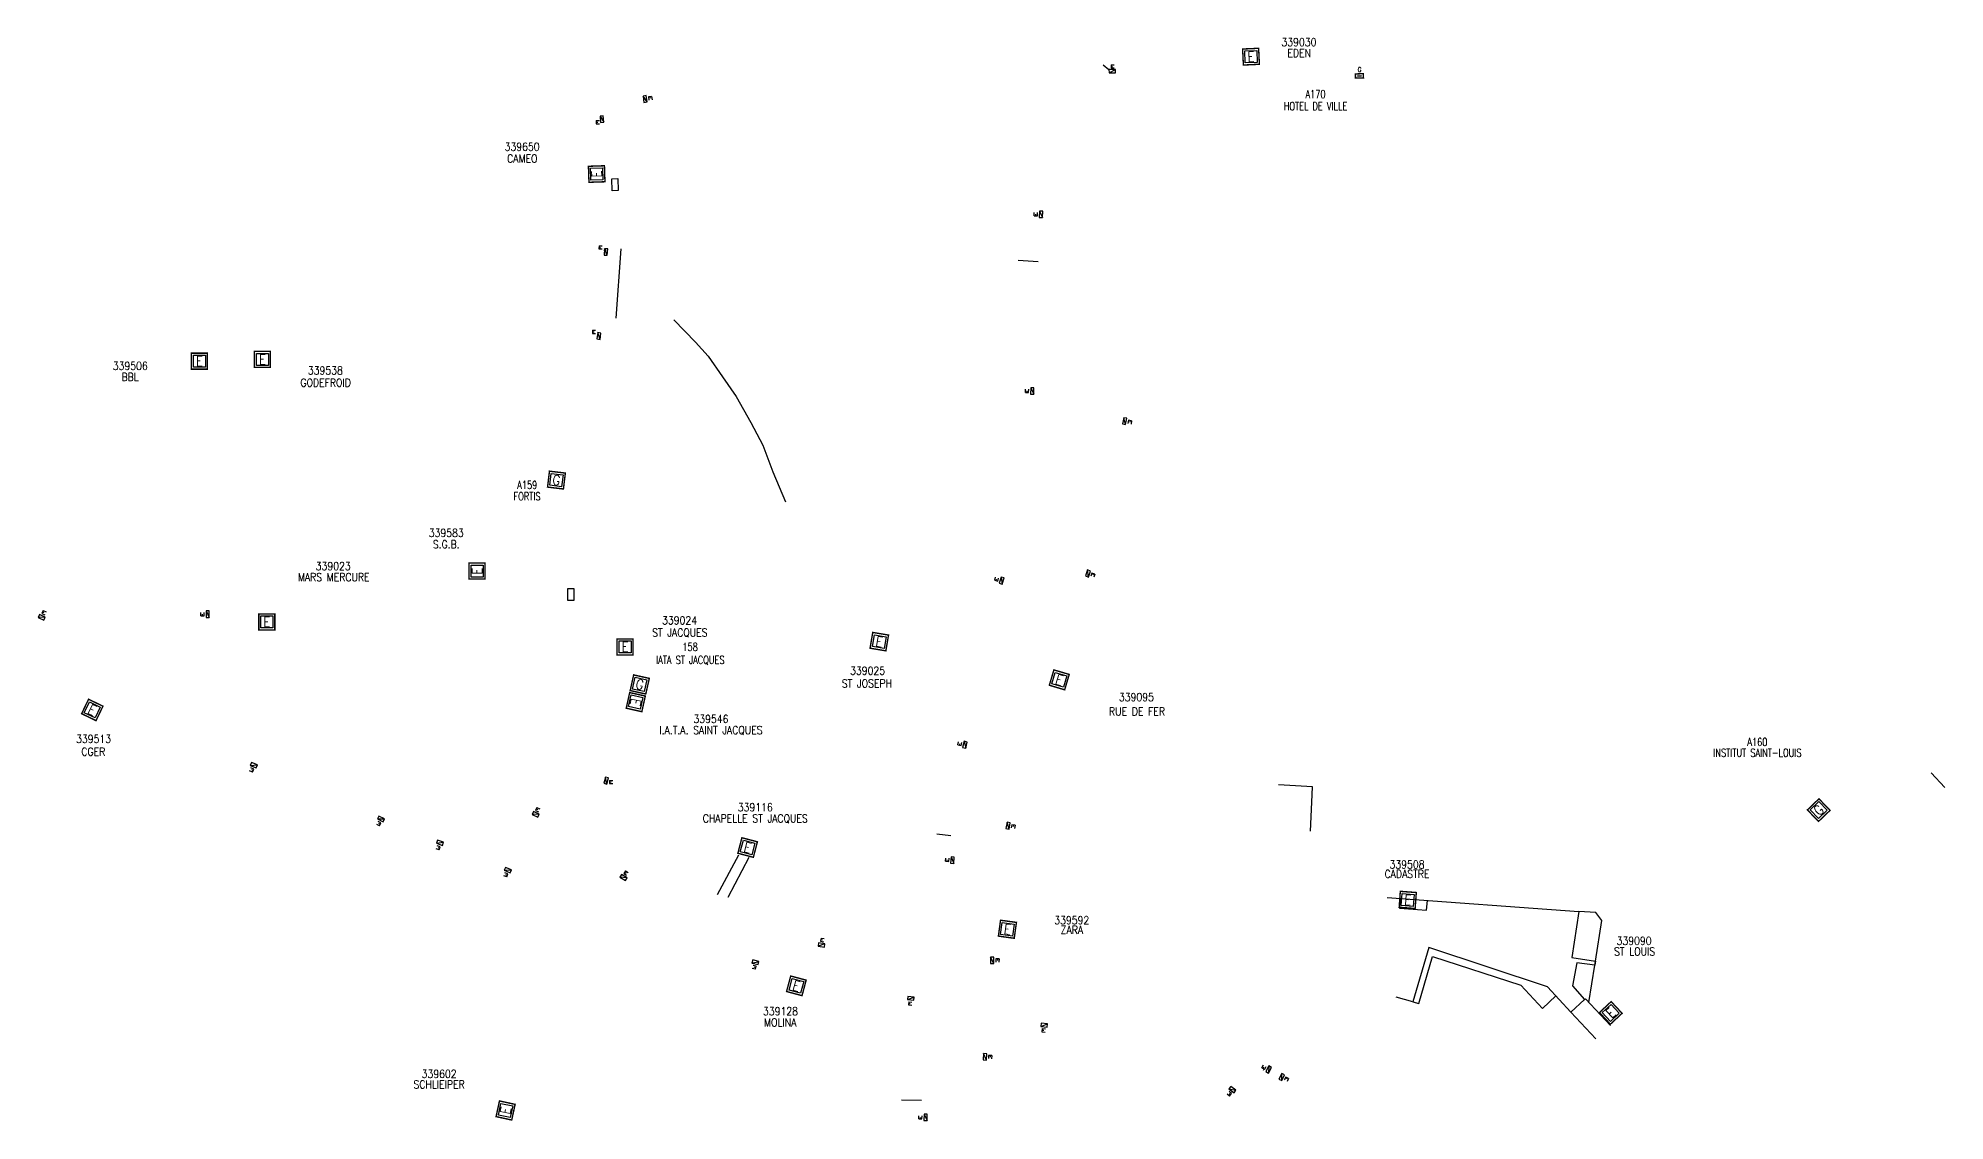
# Model space of a CAD drawing. Header units: millimetres. Extents: x 185003 to 185998, y 128001 to 129000.
# Drawn here: x 185004.3 to 185480.8, y 128319.8 to 128590.2 of the extents above; entities that cross this region are included whole.
import ezdxf
from ezdxf.enums import TextEntityAlignment as Align

# ---------------------------------------------------------------- set-up
doc = ezdxf.new("R2010")
doc.units = ezdxf.units.MM
doc.layers.get('0').update_dxf_attribs({"linetype": 'CONTINUOUS'})
for name, color, linetype in [('G_210', 7, 'CONTINUOUS'), ('M_200', 7, 'CONTINUOUS'), ('O_200', 7, 'CONTINUOUS'), ('W0008', 7, 'CONTINUOUS'), ('W0100', 7, 'CONTINUOUS'), ('W0430', 7, 'CONTINUOUS'), ('W1102', 7, 'CONTINUOUS')]:
    doc.layers.add(name, color=color, linetype=linetype)
doc.styles.add('M_ROMANS', font='ROMANS.shx', dxfattribs={"width": 0.75})
doc.styles.get("Standard").update_dxf_attribs({"font": 'romans.shx', "width": 0.85})

# ---------------------------------------------------------------- blocks, each defined once
blk = doc.blocks.new('*U10')
at = {"layer": 'M_200', "color": 0, "linetype": 'Continuous', "const_width": 0.35, "flags": 128}
blk.add_lwpolyline([(3.81, 4.18), (4, 0.19), (0, 0), (-0.19, 4)], close=True, dxfattribs=at)
at = {"layer": 'M_200', "color": 0, "linetype": 'Continuous'}
blk.add_lwpolyline([(0.33, 3.52), (3.33, 3.66), (3.47, 0.66), (0.48, 0.52)], close=True, dxfattribs=at)
at = {"layer": 'M_200', "insert": (1.9, 2.09), "char_height": 2.5, "width": 4, "attachment_point": 5, "rotation": 2.6934}
blk.add_mtext('E', dxfattribs=at)
at = {"layer": 'M_200', "color": 0, "linetype": 'Continuous', "width": 0.85}
for tag, p in [('NUM', (2, 17.06)), ('NOM', (2, 10.65))]:
    blk.add_attdef(tag, text='', height=4, dxfattribs=at).set_placement(p, align=Align.MIDDLE)
at = {"layer": 'M_200', "color": 0, "linetype": 'Continuous', "style": 'M_ROMANS', "width": 0.75, "flags": 3}
for tag, p in [('DEF_LEG', (1.87, -2.99)), ('DEF_COUP', (1.87, -5.49)), ('DEF_TYPE', (1.87, -7.99))]:
    blk.add_attdef(tag, text='', height=1.2, dxfattribs=at).set_placement(p, align=Align.MIDDLE)
blk = doc.blocks.new('M_200_59')
at = {"layer": 'M_200', "color": 0, "linetype": 'Continuous', "const_width": 0.35, "flags": 128}
blk.add_lwpolyline([(4, 4), (4, 0), (0, 0), (0, 4)], close=True, dxfattribs=at)
at = {"layer": 'M_200', "color": 0, "linetype": 'Continuous'}
blk.add_lwpolyline([(0.5, 3.5), (3.5, 3.5), (3.5, 0.5), (0.5, 0.5)], close=True, dxfattribs=at)
at = {"layer": 'M_200', "insert": (2, 2), "char_height": 2.5, "width": 4, "attachment_point": 5}
blk.add_mtext('E', dxfattribs=at)
at = {"layer": 'M_200', "color": 0, "linetype": 'Continuous', "width": 0.85}
for tag, p in [('NUM', (2, 17.06)), ('NOM', (2, 10.65))]:
    blk.add_attdef(tag, text='', height=4, dxfattribs=at).set_placement(p, align=Align.MIDDLE)
at = {"layer": 'M_200', "color": 0, "linetype": 'Continuous', "style": 'M_ROMANS', "width": 0.75, "flags": 3}
for tag, p in [('DEF_LEG', (1.87, -2.99)), ('DEF_COUP', (1.87, -5.49)), ('DEF_TYPE', (1.87, -7.99))]:
    blk.add_attdef(tag, text='', height=1.2, dxfattribs=at).set_placement(p, align=Align.MIDDLE)
blk = doc.blocks.new('*U17')
at = {"layer": 'M_200', "color": 0, "linetype": 'Continuous', "const_width": 0.35, "flags": 128}
blk.add_lwpolyline([(4.28, 3.69), (3.99, -0.29), (0, 0), (0.29, 3.99)], close=True, dxfattribs=at)
at = {"layer": 'M_200', "color": 0, "linetype": 'Continuous'}
blk.add_lwpolyline([(0.76, 3.45), (3.75, 3.23), (3.53, 0.24), (0.54, 0.46)], close=True, dxfattribs=at)
at = {"layer": 'M_200', "insert": (2.14, 1.85), "char_height": 2.5, "width": 4, "attachment_point": 5, "rotation": 355.7783}
blk.add_mtext('E', dxfattribs=at)
at = {"layer": 'M_200', "color": 0, "linetype": 'Continuous', "width": 0.85}
for tag, p in [('NUM', (2, 17.06)), ('NOM', (2, 10.65))]:
    blk.add_attdef(tag, text='', height=4, dxfattribs=at).set_placement(p, align=Align.MIDDLE)
at = {"layer": 'M_200', "color": 0, "linetype": 'Continuous', "style": 'M_ROMANS', "width": 0.75, "flags": 3}
for tag, p in [('DEF_LEG', (1.87, -2.99)), ('DEF_COUP', (1.87, -5.49)), ('DEF_TYPE', (1.87, -7.99))]:
    blk.add_attdef(tag, text='', height=1.2, dxfattribs=at).set_placement(p, align=Align.MIDDLE)
blk = doc.blocks.new('*U18')
at = {"layer": 'M_200', "color": 0, "linetype": 'Continuous', "const_width": 0.35, "flags": 128}
blk.add_lwpolyline([(0.19, 5.65), (2.92, 2.73), (0, 0), (-2.73, 2.92)], close=True, dxfattribs=at)
at = {"layer": 'M_200', "color": 0, "linetype": 'Continuous'}
blk.add_lwpolyline([(-2.03, 2.9), (0.16, 4.95), (2.21, 2.76), (0.02, 0.71)], close=True, dxfattribs=at)
at = {"layer": 'M_200', "insert": (0.09, 2.83), "char_height": 2.5, "width": 4, "attachment_point": 5, "rotation": 43.1032}
blk.add_mtext('E', dxfattribs=at)
at = {"layer": 'M_200', "color": 0, "linetype": 'Continuous', "width": 0.85}
for tag, p in [('NUM', (2, 17.06)), ('NOM', (2, 10.65))]:
    blk.add_attdef(tag, text='', height=4, dxfattribs=at).set_placement(p, align=Align.MIDDLE)
at = {"layer": 'M_200', "color": 0, "linetype": 'Continuous', "style": 'M_ROMANS', "width": 0.75, "flags": 3}
for tag, p in [('DEF_LEG', (1.87, -2.99)), ('DEF_COUP', (1.87, -5.49)), ('DEF_TYPE', (1.87, -7.99))]:
    blk.add_attdef(tag, text='', height=1.2, dxfattribs=at).set_placement(p, align=Align.MIDDLE)
blk = doc.blocks.new('*U32')
at = {"layer": 'G_210', "color": 0, "linetype": 'Continuous', "const_width": 0.35, "flags": 128}
blk.add_lwpolyline([(4.45, 3.5), (3.97, -0.48), (0, 0), (0.48, 3.97)], close=True, dxfattribs=at)
at = {"layer": 'G_210', "color": 0, "linetype": 'Continuous'}
blk.add_lwpolyline([(0.91, 3.42), (3.89, 3.06), (3.53, 0.08), (0.56, 0.44)], close=True, dxfattribs=at)
at = {"layer": 'G_210', "insert": (2.22, 1.75), "char_height": 2.5, "width": 4, "attachment_point": 5, "rotation": 353.1737}
blk.add_mtext('G', dxfattribs=at)
at = {"layer": 'G_210', "color": 0, "linetype": 'Continuous', "width": 0.75}
for tag, height, p in [('NUM', 4, (2, 16)), ('NOM', 4, (2, 11)), ('BCL', 3, (2, 7))]:
    blk.add_attdef(tag, text='', height=height, dxfattribs=at).set_placement(p, align=Align.MIDDLE)
at = {"layer": 'G_210', "color": 0, "linetype": 'Continuous', "width": 0.75, "flags": 3}
for tag, p in [('DEF_LEG', (2.14, -3.11)), ('DEF_COUP', (2.14, -5.61)), ('DEF_TYPE', (2.14, -8.11))]:
    blk.add_attdef(tag, text='', height=1.2, dxfattribs=at).set_placement(p, align=Align.MIDDLE)
blk = doc.blocks.new('*U11')
at = {"layer": 'M_200', "color": 0, "linetype": 'Continuous', "const_width": 0.35, "flags": 128}
blk.add_lwpolyline([(5.34, 1.87), (3.6, -1.74), (0, 0), (1.74, 3.6)], close=True, dxfattribs=at)
at = {"layer": 'M_200', "color": 0, "linetype": 'Continuous'}
blk.add_lwpolyline([(1.97, 2.94), (4.67, 1.64), (3.37, -1.07), (0.67, 0.23)], close=True, dxfattribs=at)
at = {"layer": 'M_200', "insert": (2.67, 0.93), "char_height": 2.5, "width": 4, "attachment_point": 5, "rotation": 334.2915}
blk.add_mtext('E', dxfattribs=at)
at = {"layer": 'M_200', "color": 0, "linetype": 'Continuous', "width": 0.85}
for tag, p in [('NUM', (2, 17.06)), ('NOM', (2, 10.65))]:
    blk.add_attdef(tag, text='', height=4, dxfattribs=at).set_placement(p, align=Align.MIDDLE)
at = {"layer": 'M_200', "color": 0, "linetype": 'Continuous', "style": 'M_ROMANS', "width": 0.75, "flags": 3}
for tag, p in [('DEF_LEG', (1.87, -2.99)), ('DEF_COUP', (1.87, -5.49)), ('DEF_TYPE', (1.87, -7.99))]:
    blk.add_attdef(tag, text='', height=1.2, dxfattribs=at).set_placement(p, align=Align.MIDDLE)
blk = doc.blocks.new('*U12')
at = {"layer": 'M_200', "color": 0, "linetype": 'Continuous', "const_width": 0.35, "flags": 128}
blk.add_lwpolyline([(4.61, 3.28), (3.94, -0.66), (0, 0), (0.66, 3.94)], close=True, dxfattribs=at)
at = {"layer": 'M_200', "color": 0, "linetype": 'Continuous'}
blk.add_lwpolyline([(1.07, 3.37), (4.03, 2.87), (3.53, -0.09), (0.58, 0.41)], close=True, dxfattribs=at)
at = {"layer": 'M_200', "insert": (2.3, 1.64), "char_height": 2.5, "width": 4, "attachment_point": 5, "rotation": 350.4722}
blk.add_mtext('E', dxfattribs=at)
at = {"layer": 'M_200', "color": 0, "linetype": 'Continuous', "width": 0.85}
for tag, p in [('NUM', (2, 17.06)), ('NOM', (2, 10.65))]:
    blk.add_attdef(tag, text='', height=4, dxfattribs=at).set_placement(p, align=Align.MIDDLE)
at = {"layer": 'M_200', "color": 0, "linetype": 'Continuous', "style": 'M_ROMANS', "width": 0.75, "flags": 3}
for tag, p in [('DEF_LEG', (1.87, -2.99)), ('DEF_COUP', (1.87, -5.49)), ('DEF_TYPE', (1.87, -7.99))]:
    blk.add_attdef(tag, text='', height=1.2, dxfattribs=at).set_placement(p, align=Align.MIDDLE)
blk = doc.blocks.new('*U13')
at = {"layer": 'M_200', "color": 0, "linetype": 'Continuous', "const_width": 0.35, "flags": 128}
blk.add_lwpolyline([(4.88, 2.86), (3.87, -1.01), (0, 0), (1.01, 3.87)], close=True, dxfattribs=at)
at = {"layer": 'M_200', "color": 0, "linetype": 'Continuous'}
blk.add_lwpolyline([(1.37, 3.26), (4.27, 2.5), (3.51, -0.4), (0.61, 0.36)], close=True, dxfattribs=at)
at = {"layer": 'M_200', "insert": (2.44, 1.43), "char_height": 2.5, "width": 4, "attachment_point": 5, "rotation": 345.317}
blk.add_mtext('E', dxfattribs=at)
at = {"layer": 'M_200', "color": 0, "linetype": 'Continuous', "width": 0.85}
for tag, p in [('NUM', (2, 17.06)), ('NOM', (2, 10.65))]:
    blk.add_attdef(tag, text='', height=4, dxfattribs=at).set_placement(p, align=Align.MIDDLE)
at = {"layer": 'M_200', "color": 0, "linetype": 'Continuous', "style": 'M_ROMANS', "width": 0.75, "flags": 3}
for tag, p in [('DEF_LEG', (1.87, -2.99)), ('DEF_COUP', (1.87, -5.49)), ('DEF_TYPE', (1.87, -7.99))]:
    blk.add_attdef(tag, text='', height=1.2, dxfattribs=at).set_placement(p, align=Align.MIDDLE)
blk = doc.blocks.new('*U14')
at = {"layer": 'M_200', "color": 0, "linetype": 'Continuous', "const_width": 0.35, "flags": 128}
blk.add_lwpolyline([(4.97, 2.7), (3.83, -1.14), (0, 0), (1.14, 3.83)], close=True, dxfattribs=at)
at = {"layer": 'M_200', "color": 0, "linetype": 'Continuous'}
blk.add_lwpolyline([(1.47, 3.21), (4.35, 2.36), (3.5, -0.52), (0.62, 0.34)], close=True, dxfattribs=at)
at = {"layer": 'M_200', "insert": (2.49, 1.35), "char_height": 2.5, "width": 4, "attachment_point": 5, "rotation": 343.4806}
blk.add_mtext('E', dxfattribs=at)
at = {"layer": 'M_200', "color": 0, "linetype": 'Continuous', "width": 0.85}
for tag, p in [('NUM', (2, 17.06)), ('NOM', (2, 10.65))]:
    blk.add_attdef(tag, text='', height=4, dxfattribs=at).set_placement(p, align=Align.MIDDLE)
at = {"layer": 'M_200', "color": 0, "linetype": 'Continuous', "style": 'M_ROMANS', "width": 0.75, "flags": 3}
for tag, p in [('DEF_LEG', (1.87, -2.99)), ('DEF_COUP', (1.87, -5.49)), ('DEF_TYPE', (1.87, -7.99))]:
    blk.add_attdef(tag, text='', height=1.2, dxfattribs=at).set_placement(p, align=Align.MIDDLE)
blk = doc.blocks.new('T430')
at = {"flags": 128}
for points in [[(0.8, 0.8), (-0.8, 0.8)], [(-0.8, 0.8), (-0.8, 0)], [(0.8, 0.8), (-0.8, 0)], [(-0.8, 0), (0.8, 0)], [(-0.4, 2.1), (0.4, 2.1)], [(-0.4, 2.1), (-0.4, 1.3)], [(-0.4, 1.7), (0, 1.7)], [(-0.4, 1.3), (0.4, 1.3)], [(0.8, 0), (0.8, 0.8)]]:
    blk.add_lwpolyline(points, dxfattribs=at)
blk = doc.blocks.new('*U67')
at = {"flags": 128}
for points in [[(0.8, 0.8), (-0.8, 0.8)], [(-0.8, 0.8), (-0.8, 0)], [(0.8, 0.8), (-0.8, 0)], [(-0.8, 0), (0.8, 0)], [(0.8, 0), (0.8, 0.8)], [(0.26, -1.22), (-0.54, -1.21)], [(0.28, -0.42), (-0.52, -0.41)], [(0.27, -0.82), (-0.13, -0.81)], [(0.26, -1.22), (0.28, -0.42)]]:
    blk.add_lwpolyline(points, dxfattribs=at)
blk = doc.blocks.new('*U16')
at = {"layer": 'M_200', "color": 0, "linetype": 'Continuous', "const_width": 0.35, "flags": 128}
blk.add_lwpolyline([(4.51, 3.42), (3.96, -0.54), (0, 0), (0.54, 3.96)], close=True, dxfattribs=at)
at = {"layer": 'M_200', "color": 0, "linetype": 'Continuous'}
blk.add_lwpolyline([(0.97, 3.4), (3.94, 2.99), (3.54, 0.02), (0.56, 0.43)], close=True, dxfattribs=at)
at = {"layer": 'M_200', "insert": (2.25, 1.71), "char_height": 2.5, "width": 4, "attachment_point": 5, "rotation": 352.203}
blk.add_mtext('E', dxfattribs=at)
at = {"layer": 'M_200', "color": 0, "linetype": 'Continuous', "width": 0.85}
for tag, p in [('NUM', (2, 17.06)), ('NOM', (2, 10.65))]:
    blk.add_attdef(tag, text='', height=4, dxfattribs=at).set_placement(p, align=Align.MIDDLE)
at = {"layer": 'M_200', "color": 0, "linetype": 'Continuous', "style": 'M_ROMANS', "width": 0.75, "flags": 3}
for tag, p in [('DEF_LEG', (1.87, -2.99)), ('DEF_COUP', (1.87, -5.49)), ('DEF_TYPE', (1.87, -7.99))]:
    blk.add_attdef(tag, text='', height=1.2, dxfattribs=at).set_placement(p, align=Align.MIDDLE)
blk = doc.blocks.new('*U15')
at = {"layer": 'M_200', "color": 0, "linetype": 'Continuous', "const_width": 0.35, "flags": 128}
blk.add_lwpolyline([(4.89, 2.84), (3.87, -1.03), (0, 0), (1.03, 3.87)], close=True, dxfattribs=at)
at = {"layer": 'M_200', "color": 0, "linetype": 'Continuous'}
blk.add_lwpolyline([(1.38, 3.25), (4.28, 2.48), (3.51, -0.41), (0.61, 0.35)], close=True, dxfattribs=at)
at = {"layer": 'M_200', "insert": (2.45, 1.42), "char_height": 2.5, "width": 4, "attachment_point": 5, "rotation": 345.1301}
blk.add_mtext('E', dxfattribs=at)
at = {"layer": 'M_200', "color": 0, "linetype": 'Continuous', "width": 0.85}
for tag, p in [('NUM', (2, 17.06)), ('NOM', (2, 10.65))]:
    blk.add_attdef(tag, text='', height=4, dxfattribs=at).set_placement(p, align=Align.MIDDLE)
at = {"layer": 'M_200', "color": 0, "linetype": 'Continuous', "style": 'M_ROMANS', "width": 0.75, "flags": 3}
for tag, p in [('DEF_LEG', (1.87, -2.99)), ('DEF_COUP', (1.87, -5.49)), ('DEF_TYPE', (1.87, -7.99))]:
    blk.add_attdef(tag, text='', height=1.2, dxfattribs=at).set_placement(p, align=Align.MIDDLE)
blk = doc.blocks.new('*U33')
at = {"layer": 'G_210', "color": 0, "linetype": 'Continuous', "const_width": 0.35, "flags": 128}
blk.add_lwpolyline([(4.78, 3.03), (3.9, -0.87), (0, 0), (0.87, 3.9)], close=True, dxfattribs=at)
at = {"layer": 'G_210', "color": 0, "linetype": 'Continuous'}
blk.add_lwpolyline([(1.25, 3.31), (4.18, 2.65), (3.52, -0.28), (0.6, 0.38)], close=True, dxfattribs=at)
at = {"layer": 'G_210', "insert": (2.39, 1.52), "char_height": 2.5, "width": 4, "attachment_point": 5, "rotation": 347.4038}
blk.add_mtext('G', dxfattribs=at)
at = {"layer": 'G_210', "color": 0, "linetype": 'Continuous', "width": 0.75}
for tag, height, p in [('NUM', 4, (2, 16)), ('NOM', 4, (2, 11)), ('BCL', 3, (2, 7))]:
    blk.add_attdef(tag, text='', height=height, dxfattribs=at).set_placement(p, align=Align.MIDDLE)
at = {"layer": 'G_210', "color": 0, "linetype": 'Continuous', "width": 0.75, "flags": 3}
for tag, p in [('DEF_LEG', (2.14, -3.11)), ('DEF_COUP', (2.14, -5.61)), ('DEF_TYPE', (2.14, -8.11))]:
    blk.add_attdef(tag, text='', height=1.2, dxfattribs=at).set_placement(p, align=Align.MIDDLE)
blk = doc.blocks.new('*U46')
at = {"flags": 128}
for points in [[(0.8, 0.8), (-0.8, 0.8)], [(-0.8, 0.8), (-0.8, 0)], [(0.8, 0.8), (-0.8, 0)], [(-0.8, 0), (0.8, 0)], [(0.4, 2.1), (-0.4, 2.1)], [(0.4, 1.3), (-0.4, 1.3)], [(0.4, 1.7), (0, 1.7)], [(0.4, 1.3), (0.4, 2.1)], [(0.8, 0), (0.8, 0.8)]]:
    blk.add_lwpolyline(points, dxfattribs=at)
blk = doc.blocks.new('*U47')
at = {"flags": 128}
for points in [[(0.8, 0.8), (-0.8, 0.8)], [(-0.8, 0.8), (-0.8, 0)], [(0.8, 0.8), (-0.8, 0)], [(-0.8, 0), (0.8, 0)], [(-0.28, 1.21), (-0.49, 1.98)], [(-0.28, 1.21), (0.49, 1.42)], [(0.11, 1.31), (0, 1.7)], [(0.49, 1.42), (0.28, 2.19)], [(0.8, 0), (0.8, 0.8)]]:
    blk.add_lwpolyline(points, dxfattribs=at)
blk = doc.blocks.new('*U63')
at = {"layer": 'M_200', "color": 0, "linetype": 'Continuous', "const_width": 0.35, "flags": 128}
blk.add_lwpolyline([(-3.06, 4.76), (0.85, 3.91), (0, 0), (-3.91, 0.85)], close=True, dxfattribs=at)
at = {"layer": 'M_200', "color": 0, "linetype": 'Continuous'}
blk.add_lwpolyline([(-3.31, 1.23), (-2.68, 4.16), (0.25, 3.53), (-0.38, 0.59)], close=True, dxfattribs=at)
at = {"layer": 'M_200', "insert": (-1.53, 2.38), "char_height": 2.5, "width": 4, "attachment_point": 5, "rotation": 77.7791}
blk.add_mtext('E', dxfattribs=at)
at = {"layer": 'M_200', "color": 0, "linetype": 'Continuous', "width": 0.85}
for tag, p in [('NUM', (2, 17.06)), ('NOM', (2, 10.65))]:
    blk.add_attdef(tag, text='', height=4, dxfattribs=at).set_placement(p, align=Align.MIDDLE)
at = {"layer": 'M_200', "color": 0, "linetype": 'Continuous', "style": 'M_ROMANS', "width": 0.75, "flags": 3}
for tag, p in [('DEF_LEG', (1.87, -2.99)), ('DEF_COUP', (1.87, -5.49)), ('DEF_TYPE', (1.87, -7.99))]:
    blk.add_attdef(tag, text='', height=1.2, dxfattribs=at).set_placement(p, align=Align.MIDDLE)
blk = doc.blocks.new('*U64')
at = {"layer": 'M_200', "color": 0, "linetype": 'Continuous', "const_width": 0.35, "flags": 128}
blk.add_lwpolyline([(3.03, -4.78), (-0.87, -3.9), (0, 0), (3.9, -0.87)], close=True, dxfattribs=at)
at = {"layer": 'M_200', "color": 0, "linetype": 'Continuous'}
blk.add_lwpolyline([(3.31, -1.25), (2.65, -4.18), (-0.28, -3.52), (0.38, -0.6)], close=True, dxfattribs=at)
at = {"layer": 'M_200', "insert": (1.52, -2.39), "char_height": 2.5, "width": 4, "attachment_point": 5, "rotation": 257.4038}
blk.add_mtext('E', dxfattribs=at)
at = {"layer": 'M_200', "color": 0, "linetype": 'Continuous', "width": 0.85}
for tag, p in [('NUM', (2, 17.06)), ('NOM', (2, 10.65))]:
    blk.add_attdef(tag, text='', height=4, dxfattribs=at).set_placement(p, align=Align.MIDDLE)
at = {"layer": 'M_200', "color": 0, "linetype": 'Continuous', "style": 'M_ROMANS', "width": 0.75, "flags": 3}
for tag, p in [('DEF_LEG', (1.87, -2.99)), ('DEF_COUP', (1.87, -5.49)), ('DEF_TYPE', (1.87, -7.99))]:
    blk.add_attdef(tag, text='', height=1.2, dxfattribs=at).set_placement(p, align=Align.MIDDLE)
blk = doc.blocks.new('*U115')
at = {"layer": 'G_210', "color": 0, "linetype": 'Continuous', "const_width": 0.35, "flags": 128}
blk.add_lwpolyline([(1.96, 1.1), (1.99, 0.05), (0, 0), (-0.03, 1.04)], close=True, dxfattribs=at)
at = {"layer": 'G_210', "color": 0, "linetype": 'Continuous'}
blk.add_lwpolyline([(0.49, 0.56), (1.48, 0.58), (1.48, 0.54), (0.49, 0.51)], close=True, dxfattribs=at)
at = {"layer": 'G_210', "insert": (1.01, 2.11), "char_height": 1.16, "width": 1.8515, "attachment_point": 5, "rotation": 1.5643}
blk.add_mtext('G', dxfattribs=at)
at = {"layer": 'G_210', "color": 0, "linetype": 'Continuous', "width": 0.75}
for tag, height, p in [('NUM', 4, (2, 16)), ('NOM', 4, (2, 11)), ('BCL', 3, (2, 7))]:
    blk.add_attdef(tag, text='', height=height, dxfattribs=at).set_placement(p, align=Align.MIDDLE)
at = {"layer": 'G_210', "color": 0, "linetype": 'Continuous', "width": 0.75, "flags": 3}
for tag, p in [('DEF_LEG', (2.14, -3.11)), ('DEF_COUP', (2.14, -5.61)), ('DEF_TYPE', (2.14, -8.11))]:
    blk.add_attdef(tag, text='', height=1.2, dxfattribs=at).set_placement(p, align=Align.MIDDLE)
blk = doc.blocks.new('*U120')
at = {"flags": 128}
for points in [[(-1.01, 1.92), (-1.09, 1.13)], [(-0.21, 1.84), (-1.01, 1.92)], [(0.8, 0.8), (-0.8, 0.8)], [(-0.8, 0.8), (-0.8, 0)], [(0.8, 0.8), (-0.8, 0)], [(-0.8, 0), (0.8, 0)], [(-0.61, 1.88), (-0.65, 1.49)], [(-0.21, 1.84), (-0.29, 1.05)], [(0.8, 0), (0.8, 0.8)]]:
    blk.add_lwpolyline(points, dxfattribs=at)
blk = doc.blocks.new('*U126')
at = {"flags": 128}
for points in [[(0.8, 0.8), (-0.8, 0.8)], [(-0.8, 0.8), (-0.8, 0)], [(0.8, 0.8), (-0.8, 0)], [(-0.8, 0), (0.8, 0)], [(0.8, 0), (0.8, 0.8)], [(-1.43, -1.43), (-1.49, -0.63)], [(-1.43, -1.43), (-0.63, -1.38)], [(-1.03, -1.4), (-1.06, -1)], [(-0.63, -1.38), (-0.69, -0.58)]]:
    blk.add_lwpolyline(points, dxfattribs=at)
blk = doc.blocks.new('*U127')
at = {"flags": 128}
for points in [[(0.8, 0.8), (-0.8, 0.8)], [(-0.8, 0.8), (-0.8, 0)], [(0.8, 0.8), (-0.8, 0)], [(-0.8, 0), (0.8, 0)], [(0.8, 0), (0.8, 0.8)], [(-1.22, -1.42), (-1.33, -0.63)], [(-1.22, -1.42), (-0.43, -1.31)], [(-0.83, -1.37), (-0.88, -0.97)], [(-0.43, -1.31), (-0.54, -0.52)]]:
    blk.add_lwpolyline(points, dxfattribs=at)
blk = doc.blocks.new('O_200_01')
at = {"flags": 128}
blk.add_lwpolyline([(-1.5, 0.75), (1.5, 0.75), (1.5, -0.75), (-1.5, -0.75), (-1.5, 0.75)], dxfattribs=at)
at = {"color": 0, "linetype": 'Continuous', "style": 'M_ROMANS', "width": 0.75, "flags": 3}
for tag, p in [('DEF_LEG', (0.5, -5)), ('DEF_COUP', (0.5, -7.5)), ('DEF_TYPE', (0.5, -10))]:
    blk.add_attdef(tag, text='', height=1.2, dxfattribs=at).set_placement(p, align=Align.MIDDLE)
blk = doc.blocks.new('G_210_23')
at = {"layer": 'G_210', "color": 0, "linetype": 'Continuous', "const_width": 0.35, "flags": 128}
blk.add_lwpolyline([(4, 4), (4, 0), (0, 0), (0, 4)], close=True, dxfattribs=at)
at = {"layer": 'G_210', "color": 0, "linetype": 'Continuous'}
blk.add_lwpolyline([(0.5, 3.5), (3.5, 3.5), (3.5, 0.5), (0.5, 0.5)], close=True, dxfattribs=at)
at = {"layer": 'G_210', "insert": (2, 2), "char_height": 2.5, "width": 4, "attachment_point": 5}
blk.add_mtext('G', dxfattribs=at)
at = {"layer": 'G_210', "color": 0, "linetype": 'Continuous', "width": 0.75}
for tag, height, p in [('NUM', 4, (2, 16)), ('NOM', 4, (2, 11)), ('BCL', 3, (2, 7))]:
    blk.add_attdef(tag, text='', height=height, dxfattribs=at).set_placement(p, align=Align.MIDDLE)
at = {"layer": 'G_210', "color": 0, "linetype": 'Continuous', "width": 0.75, "flags": 3}
for tag, p in [('DEF_LEG', (2.14, -3.11)), ('DEF_COUP', (2.14, -5.61)), ('DEF_TYPE', (2.14, -8.11))]:
    blk.add_attdef(tag, text='', height=1.2, dxfattribs=at).set_placement(p, align=Align.MIDDLE)

msp = doc.modelspace()

# ---------------------------------------------------------------- linework, layer by layer
at = {"layer": 'W0008', "color": 252, "flags": 128}
msp.add_lwpolyline([(185149.93, 128537.59), (185148.66, 128520.27)], dxfattribs=at)
at = {"layer": 'W0008', "color": 252, "linetype": 'Continuous', "flags": 128}
msp.add_lwpolyline([(185163.2, 128519.86), (185168.58, 128514.28), (185171.74, 128510.81), (185175.33, 128505.63), (185178.73, 128500.74), (185182.39, 128494.21), (185185.41, 128488.53), (185187.96, 128481.91), (185191.1, 128474.37)], dxfattribs=at)
at = {"layer": 'W0100', "color": 252}
for p, q in [((185322.79, 128403.24), (185314.32, 128403.71)), ((185322.6, 128399.42), (185322.79, 128403.24)), ((185322.25, 128392.15), (185322.6, 128399.42)), ((185174.07, 128376.31), (185179.41, 128386.24)), ((185174.07, 128376.31), (185179.41, 128386.24)), ((185176.74, 128375.63), (185181.98, 128385.67)), ((185176.74, 128375.63), (185181.98, 128385.67))]:
    msp.add_line(p, q, dxfattribs=at)
at = {"layer": 'W0100', "color": 252, "flags": 128}
for points in [[(185270.5, 128583.52), (185271.92, 128582.33)], [(185341.4, 128375.59), (185389.32, 128372.05), (185387.57, 128360.59), (185393.5, 128359.64), (185393.3, 128358.69), (185388.82, 128359.29), (185387.72, 128353.51), (185390.76, 128350.12), (185390.96, 128350.27), (185397.23, 128343.63)], [(185344.69, 128375.35), (185344.49, 128372.95), (185351.27, 128372.4), (185351.53, 128374.84)], [(185391.81, 128349.38), (185393.3, 128358.69), (185393.5, 128359.64), (185395.1, 128369.81), (185393.55, 128371.85), (185389.32, 128372.05)], [(185390.76, 128350.12), (185387.37, 128346.98), (185381.54, 128353.26), (185351.82, 128363.08), (185347.83, 128349.52), (185343.69, 128350.67)], [(185347.83, 128349.52), (185349.33, 128349.12), (185352.77, 128360.84), (185374.86, 128353.71), (185380.24, 128347.88), (185383.61, 128351.03)], [(185387.37, 128346.98), (185393.56, 128340.31)], [(185310.63, 128332.72), (185310.43, 128332.37)]]:
    msp.add_lwpolyline(points, dxfattribs=at)
at = {"layer": 'W0100', "color": 3, "flags": 128}
for points in [[(185145.84, 128537.07), (185145.89, 128537.16), (185146.13, 128537.57), (185146.18, 128537.66)], [(185145.87, 128537.67), (185145.91, 128537.58), (185146.12, 128537.15), (185146.16, 128537.06)]]:
    msp.add_lwpolyline(points, dxfattribs=at)
at = {"layer": 'W1102', "color": 252, "ltscale": 0.5, "flags": 128}
msp.add_lwpolyline([(185249.23, 128534.78), (185254.2, 128534.42)], dxfattribs=at)
at = {"layer": 'W1102', "color": 252}
msp.add_lwpolyline([(185477.37, 128406.73), (185480.8, 128403.09)], dxfattribs=at)
at = {"layer": 'W1102', "color": 252, "flags": 128}
for points in [[(185228.9, 128391.48), (185232.42, 128391.08)], [(185220.05, 128325.03), (185225.05, 128324.98)]]:
    msp.add_lwpolyline(points, dxfattribs=at)

# ---------------------------------------------------------------- block references
at = {"layer": 'G_210', "ltscale": 0.5}
ref = msp.add_blockref('*U115', (185333.53, 128580.22), dxfattribs=at)
ref.add_attrib('NUM', 'A170', dxfattribs={"color": 0, "linetype": 'Continuous', "height": 2, "width": 0.75}).set_placement((185323.54, 128576.22), align=Align.MIDDLE)
ref.add_attrib('NOM', 'HOTEL DE VILLE', dxfattribs={"color": 0, "linetype": 'Continuous', "height": 2, "width": 0.75}).set_placement((185323.53, 128573.21), align=Align.MIDDLE)
at = {"layer": 'G_210'}
ref = msp.add_blockref('*U32', (185131.63, 128478.08), dxfattribs=at)
ref.add_attrib('NUM', 'A159', dxfattribs={"color": 0, "linetype": 'Continuous', "height": 2, "width": 0.75}).set_placement((185126.56, 128478.6), align=Align.MIDDLE)
ref.add_attrib('NOM', 'FORTIS', dxfattribs={"color": 0, "linetype": 'Continuous', "height": 2, "width": 0.75}).set_placement((185126.51, 128475.77), align=Align.MIDDLE)
ref = msp.add_blockref('*U33', (185152.28, 128427.27), dxfattribs=at)
ref.add_attrib('NUM', '158', dxfattribs={"color": 0, "linetype": 'Continuous', "height": 2, "width": 0.75}).set_placement((185167.25, 128438.17), align=Align.MIDDLE)
ref.add_attrib('NOM', 'IATA ST JACQUES', dxfattribs={"color": 0, "linetype": 'Continuous', "height": 2, "width": 0.75}).set_placement((185167.32, 128434.82), align=Align.MIDDLE)
at = {"layer": 'G_210', "ltscale": 0.5}
ref = msp.add_blockref('G_210_23', (185449.22, 128394.57), dxfattribs=dict(at, rotation=43.82042034052535))
ref.add_attrib('NUM', 'A160', dxfattribs={"color": 0, "linetype": 'Continuous', "height": 2, "width": 0.75}).set_placement((185433.95, 128414.42), align=Align.MIDDLE)
ref.add_attrib('NOM', 'INSTITUT SAINT-LOUIS', dxfattribs={"color": 0, "linetype": 'Continuous', "height": 2, "width": 0.75}).set_placement((185433.95, 128411.74), align=Align.MIDDLE)
at = {"layer": 'M_200'}
ref = msp.add_blockref('*U10', (185305.51, 128583.48), dxfattribs=at)
ref.add_attrib('NUM', '339030', dxfattribs={"color": 0, "linetype": 'Continuous', "height": 2, "width": 0.85}).set_placement((185319.39, 128589.19), align=Align.MIDDLE)
ref.add_attrib('NOM', 'EDEN', dxfattribs={"color": 0, "linetype": 'Continuous', "height": 2, "width": 0.85}).set_placement((185319.46, 128586.48), align=Align.MIDDLE)
ref = msp.add_blockref('M_200_59', (185145.98, 128554.33), dxfattribs=dict(at, rotation=91.89531779038646))
ref.add_attrib('NUM', '339650', dxfattribs={"color": 0, "linetype": 'Continuous', "height": 2, "width": 0.85}).set_placement((185125.28, 128563.08), align=Align.MIDDLE)
ref.add_attrib('NOM', 'CAMEO', dxfattribs={"color": 0, "linetype": 'Continuous', "height": 2, "width": 0.85}).set_placement((185125.33, 128560.12), align=Align.MIDDLE)
ref = msp.add_blockref('M_200_59', (185042.63, 128507.52), dxfattribs=at)
ref.add_attrib('NUM', '339506', dxfattribs={"color": 0, "linetype": 'Continuous', "height": 2, "width": 0.85}).set_placement((185027.36, 128508.35), align=Align.MIDDLE)
ref.add_attrib('NOM', 'BBL', dxfattribs={"color": 0, "linetype": 'Continuous', "height": 2, "width": 0.85}).set_placement((185027.32, 128505.58), align=Align.MIDDLE)
ref = msp.add_blockref('M_200_59', (185058.39, 128507.98), dxfattribs=at)
ref.add_attrib('NUM', '339538', dxfattribs={"color": 0, "linetype": 'Continuous', "height": 2, "width": 0.85}).set_placement((185076.11, 128507.21), align=Align.MIDDLE)
ref.add_attrib('NOM', 'GODEFROID', dxfattribs={"color": 0, "linetype": 'Continuous', "height": 2, "width": 0.85}).set_placement((185076.19, 128504.15), align=Align.MIDDLE)
ref = msp.add_blockref('M_200_59', (185116.03, 128455.1), dxfattribs=dict(at, rotation=89.93376337044786))
ref.add_attrib('NUM', '339583', dxfattribs={"color": 0, "linetype": 'Continuous', "height": 2, "width": 0.85}).set_placement((185106.32, 128466.64), align=Align.MIDDLE)
ref.add_attrib('NOM', 'S.G.B.', dxfattribs={"color": 0, "linetype": 'Continuous', "height": 2, "width": 0.85}).set_placement((185106.32, 128463.79), align=Align.MIDDLE)
ref = msp.add_blockref('M_200_59', (185059.49, 128442.39), dxfattribs=at)
ref.add_attrib('NUM', '339023', dxfattribs={"color": 0, "linetype": 'Continuous', "height": 2, "width": 0.85}).set_placement((185078.07, 128458.34), align=Align.MIDDLE)
ref.add_attrib('NOM', 'MARS MERCURE', dxfattribs={"color": 0, "linetype": 'Continuous', "height": 2, "width": 0.85}).set_placement((185078.2, 128455.58), align=Align.MIDDLE)
ref = msp.add_blockref('M_200_59', (185149, 128436.17), dxfattribs=at)
ref.add_attrib('NUM', '339024', dxfattribs={"color": 0, "linetype": 'Continuous', "height": 2, "width": 0.85}).set_placement((185164.62, 128444.79), align=Align.MIDDLE)
ref.add_attrib('NOM', 'ST JACQUES', dxfattribs={"color": 0, "linetype": 'Continuous', "height": 2, "width": 0.85}).set_placement((185164.69, 128441.65), align=Align.MIDDLE)
ref = msp.add_blockref('*U12', (185212.23, 128437.84), dxfattribs=at)
ref.add_attrib('NUM', '339025', dxfattribs={"color": 0, "linetype": 'Continuous', "height": 2, "width": 0.85}).set_placement((185211.61, 128432.22), align=Align.MIDDLE)
ref.add_attrib('NOM', 'ST JOSEPH', dxfattribs={"color": 0, "linetype": 'Continuous', "height": 2, "width": 0.85}).set_placement((185211.43, 128429.04), align=Align.MIDDLE)
ref = msp.add_blockref('*U14', (185257.02, 128428.59), dxfattribs=at)
ref.add_attrib('NUM', '339095', dxfattribs={"color": 0, "linetype": 'Continuous', "height": 2, "width": 0.85}).set_placement((185278.79, 128425.62), align=Align.MIDDLE)
ref.add_attrib('NOM', 'RUE DE FER', dxfattribs={"color": 0, "linetype": 'Continuous', "height": 2, "width": 0.85}).set_placement((185278.93, 128422.04), align=Align.MIDDLE)
ref = msp.add_blockref('*U64', (185152.16, 128426.76), dxfattribs=at)
ref.add_attrib('NUM', '339546', dxfattribs={"color": 0, "linetype": 'Continuous', "height": 2, "width": 0.85}).set_placement((185172.47, 128420.17), align=Align.MIDDLE)
ref.add_attrib('NOM', 'I.A.T.A. SAINT JACQUES', dxfattribs={"color": 0, "linetype": 'Continuous', "height": 2, "width": 0.85}).set_placement((185172.47, 128417.3), align=Align.MIDDLE)
ref = msp.add_blockref('*U11', (185015.2, 128421.49), dxfattribs=at)
ref.add_attrib('NUM', '339513', dxfattribs={"color": 0, "linetype": 'Continuous', "height": 2, "width": 0.85}).set_placement((185018.2, 128415.18), align=Align.MIDDLE)
ref.add_attrib('NOM', 'CGER', dxfattribs={"color": 0, "linetype": 'Continuous', "height": 2, "width": 0.85}).set_placement((185018.13, 128411.99), align=Align.MIDDLE)
ref = msp.add_blockref('*U13', (185179.19, 128386.63), dxfattribs=at)
ref.add_attrib('NUM', '339116', dxfattribs={"color": 0, "linetype": 'Continuous', "height": 2, "width": 0.85}).set_placement((185183.54, 128398.11), align=Align.MIDDLE)
ref.add_attrib('NOM', 'CHAPELLE ST JACQUES', dxfattribs={"color": 0, "linetype": 'Continuous', "height": 2, "width": 0.85}).set_placement((185183.54, 128395.23), align=Align.MIDDLE)
ref = msp.add_blockref('*U17', (185344.44, 128373.13), dxfattribs=at)
ref.add_attrib('NUM', '339508', dxfattribs={"color": 0, "linetype": 'Continuous', "height": 2, "width": 0.85}).set_placement((185346.4, 128383.82), align=Align.MIDDLE)
ref.add_attrib('NOM', 'CADASTRE', dxfattribs={"color": 0, "linetype": 'Continuous', "height": 2, "width": 0.85}).set_placement((185346.4, 128381.46), align=Align.MIDDLE)
ref = msp.add_blockref('*U16', (185244.29, 128365.94), dxfattribs=at)
ref.add_attrib('NUM', '339592', dxfattribs={"color": 0, "linetype": 'Continuous', "height": 2, "width": 0.85}).set_placement((185262.63, 128369.89), align=Align.MIDDLE)
ref.add_attrib('NOM', 'ZARA', dxfattribs={"color": 0, "linetype": 'Continuous', "height": 2, "width": 0.85}).set_placement((185262.66, 128367.49), align=Align.MIDDLE)
ref = msp.add_blockref('*U18', (185397.22, 128343.93), dxfattribs=at)
ref.add_attrib('NUM', '339090', dxfattribs={"color": 0, "linetype": 'Continuous', "height": 2, "width": 0.85}).set_placement((185403.15, 128364.76), align=Align.MIDDLE)
ref.add_attrib('NOM', 'ST LOUIS', dxfattribs={"color": 0, "linetype": 'Continuous', "height": 2, "width": 0.85}).set_placement((185403.28, 128362.09), align=Align.MIDDLE)
ref = msp.add_blockref('*U15', (185191.36, 128352.1), dxfattribs=at)
ref.add_attrib('NUM', '339128', dxfattribs={"color": 0, "linetype": 'Continuous', "height": 2, "width": 0.85}).set_placement((185189.84, 128347.18), align=Align.MIDDLE)
ref.add_attrib('NOM', 'MOLINA', dxfattribs={"color": 0, "linetype": 'Continuous', "height": 2, "width": 0.85}).set_placement((185189.79, 128344.37), align=Align.MIDDLE)
ref = msp.add_blockref('*U63', (185122.68, 128320.01), dxfattribs=at)
ref.add_attrib('NUM', '339602', dxfattribs={"color": 0, "linetype": 'Continuous', "height": 2, "width": 0.85}).set_placement((185104.54, 128331.53), align=Align.MIDDLE)
ref.add_attrib('NOM', 'SCHLIEIPER', dxfattribs={"color": 0, "linetype": 'Continuous', "height": 2, "width": 0.85}).set_placement((185104.54, 128328.9), align=Align.MIDDLE)
at = {"layer": 'O_200'}
for p, rotation in [((185148.51, 128553.59), 271.8953177901224), ((185137.44, 128451.26), 271.0968924375252)]:
    msp.add_blockref('O_200_01', p, dxfattribs=dict(at, rotation=rotation))
at = {"layer": 'W0430'}
for name, p, rotation in [('*U67', (185272.72, 128582.34), 180.876732485229), ('T430', (185155.6, 128574.94), 277.657527695989), ('*U120', (185145.62, 128570), 95.79965448172786), ('T430', (185255.34, 128546.17), 87.96949549007992), ('*U126', (185145.82, 128536.82), 265.9779249727657), ('*U127', (185144.09, 128515.86), 262.4928516727633), ('T430', (185253.15, 128502.06), 88.29928475965717), ('T430', (185275.45, 128494.63), 258.6719947229464), ('T430', (185245.49, 128454.61), 73.55053802898178), ('T430', (185266.32, 128456.64), 250.0197825136993), ('T430', (185005.06, 128445.2), 334.4039705640776), ('T430', (185047.09, 128446.34), 90.2202253355792), ('T430', (185236.31, 128413.63), 77.56493476137139), ('T430', (185058.38, 128409), 156.6491459086608), ('*U47', (185145.88, 128404.88), 254.5044894229025), ('T430', (185128.48, 128395.99), 335.6043552363235), ('T430', (185090.2, 128395.58), 154.7046273670469), ('T430', (185246.31, 128393.6), 259.3483879084501), ('T430', (185104.87, 128389.62), 161.4803315240886), ('T430', (185121.85, 128382.81), 157.8193756341283), ('T430', (185233.21, 128384.85), 84.85399846866866), ('T430', (185150.4, 128380.23), 329.6718196477314), ('T430', (185200.04, 128363.31), 350.8639663310764), ('T430', (185183.69, 128359.79), 165.7825650562083), ('T430', (185242.34, 128359.87), 269.3173164312716), ('*U46', (185222.43, 128350.8), 174.3772065489092), ('*U46', (185255.8, 128344.11), 173.7740907656403), ('T430', (185240.53, 128335.8), 267.5654673387107), ('T430', (185312.18, 128332.43), 61.72588890339853), ('T430', (185314.74, 128330.93), 244.3557862396085), ('T430', (185303.03, 128327.91), 142.6270211000536), ('T430', (185226.5, 128320.65), 89.44004366442482)]:
    msp.add_blockref(name, p, dxfattribs=dict(at, rotation=rotation))

doc.saveas('drawing.dxf')
